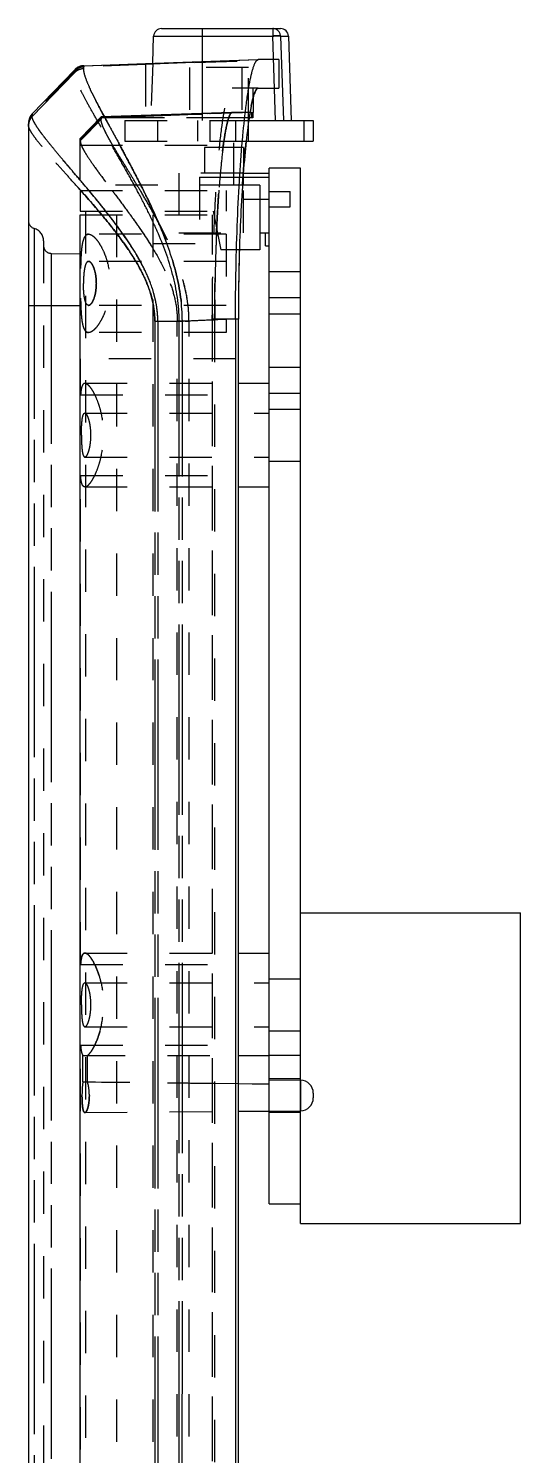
# Model space of a CAD drawing. Header units: millimetres. Extents: x 314 to 590, y -134 to 215.
# Drawn here: x 442.5 to 461.5, y 160.3 to 215.4 of the extents above; entities that cross this region are included whole.
import ezdxf

# ---------------------------------------------------------------- set-up
doc = ezdxf.new("R2010")
doc.units = ezdxf.units.MM
doc.header["$LTSCALE"] = 16.335
doc.linetypes.add('HIDDEN', pattern=[0.2, 0.1, -0.1])
doc.linetypes.add('PHANTOM', pattern=[0.8, 0.45, -0.05, 0.1, -0.05, 0.1, -0.05])
doc.layers.get('0').update_dxf_attribs({"linetype": 'CONTINUOUS'})
doc.layers.add('DEFAULT_2', color=8, linetype='HIDDEN')
doc.layers.add('DEFAULT_3', color=7, linetype='PHANTOM')

msp = doc.modelspace()

# ---------------------------------------------------------------- linework, layer by layer
at = {"color": 7, "linetype": 'Continuous'}
for p, q in [((447.316, 214.096), (447.353, 215.149)), ((447.653, 215.439), (452.257, 215.439)), ((452.556, 215.149), (452.67, 211.889)), ((444.31, 213.85), (442.66, 212.142)), ((444.341, 213.88), (444.31, 213.85)), ((444.407, 213.928), (444.341, 213.88)), ((444.652, 214.003), (444.564, 213.992)), ((444.652, 214.003), (451.393, 214.239)), ((452.192, 214.239), (451.393, 214.239)), ((452.192, 214.239), (452.192, 213.137)), ((442.66, 212.046), (444.301, 213.734)), ((451.191, 212.751), (451.191, 212.202)), ((451.393, 213.137), (452.192, 213.137)), ((442.66, 212.142), (442.66, 212.142)), ((451.078, 212.202), (451.141, 212.202)), ((451.141, 211.989), (451.141, 212.202)), ((451.183, 212.202), (451.183, 211.989)), ((451.183, 212.202), (451.191, 212.202)), ((442.52, 211.795), (442.52, 119.739)), ((451.02, 211.089), (451.02, 211.835)), ((451.028, 211.889), (453.52, 211.889)), ((451.183, 211.989), (451.042, 211.989)), ((453.16, 211.089), (453.16, 211.889)), ((453.52, 211.889), (453.52, 211.089)), ((450.926, 211.089), (453.52, 211.089)), ((451.82, 170.049), (451.82, 210.05)), ((453.02, 210.05), (451.82, 210.05)), ((453.02, 169.29), (453.02, 210.05)), ((451.452, 209.389), (450.783, 209.389)), ((450.804, 209.7), (450.82, 209.7)), ((450.814, 209.85), (451.82, 209.85)), ((450.82, 209.389), (450.82, 209.923)), ((451.452, 209.389), (451.452, 206.889)), ((451.452, 208.85), (451.82, 208.85)), ((451.452, 207.55), (451.67, 207.55)), ((451.67, 207.05), (451.67, 207.55)), ((451.452, 206.889), (450.664, 206.889)), ((451.67, 207.05), (451.82, 207.05)), ((451.82, 205.05), (453.02, 205.05)), ((450.515, 204.214), (450.515, 119.739)), ((450.624, 115.259), (450.624, 204.218)), ((453.02, 202.355), (451.82, 202.355)), ((450.624, 201.739), (451.82, 201.739)), ((450.624, 197.739), (451.82, 197.739)), ((453.02, 181.29), (461.52, 181.29)), ((461.52, 169.29), (461.52, 181.29)), ((450.624, 179.739), (451.82, 179.739)), ((450.624, 175.779), (451.82, 175.779)), ((450.624, 174.7), (451.82, 174.686)), ((453.52, 174.328), (453.52, 174.149)), ((450.624, 173.628), (451.82, 173.639)), ((451.82, 170.049), (453.02, 170.049)), ((453.02, 169.29), (461.52, 169.29))]:
    msp.add_line(p, q, dxfattribs=at)
msp.add_lwpolyline([(444.564, 213.992), (444.481, 213.966), (444.407, 213.928)], dxfattribs=at)
for centre, radius, start, end in [((447.653, 215.139), 0.3, 90, 178), ((452.257, 215.139), 0.3, 2, 90), ((443.02, 211.795), 0.5, 136.0733, 179.9984), ((443.019, 211.697), 0.5, 135.8662, 140.0513), ((453.02, 174.328), 0.5, 0, 89.5), ((453.02, 174.149), 0.5, 270.5, 0)]:
    msp.add_arc(centre, radius, start, end, dxfattribs=at)
for points, knots in [([(450.515, 204.214), (450.515, 204.865), (450.528, 206.142), (450.582, 207.996), (450.669, 209.705), (450.782, 211.203), (450.898, 212.294), (451.002, 213.018), (451.077, 213.439), (451.143, 213.735), (451.198, 213.925), (451.235, 214.034), (451.274, 214.121), (451.315, 214.193), (451.361, 214.237), (451.391, 214.239)], [0, 0, 0, 0, 0.192715, 0.378094, 0.549113, 0.699331, 0.823131, 0.873652, 0.915963, 0.949706, 0.963305, 0.974708, 0.983936, 0.99107, 1, 1, 1, 1]), ([(451.393, 213.137), (451.366, 213.136), (451.325, 213.097), (451.289, 213.033), (451.255, 212.956), (451.221, 212.859), (451.173, 212.69), (451.115, 212.428), (451.049, 212.054), (450.958, 211.411), (450.857, 210.442), (450.758, 209.108), (450.682, 207.587), (450.634, 205.936), (450.624, 204.798), (450.624, 204.218)], [0, 0, 0, 0, 0.00893, 0.016049, 0.025252, 0.036621, 0.050177, 0.083819, 0.126016, 0.176424, 0.30005, 0.450219, 0.621351, 0.806973, 1, 1, 1, 1]), ([(442.52, 211.703), (442.52, 211.76), (442.54, 211.874), (442.599, 211.975), (442.636, 212.019)], [0, 0, 0, 0, 0.49921, 1, 1, 1, 1])]:
    msp.add_open_spline(points, degree=3, knots=knots, dxfattribs=at)
at = {"layer": 'DEFAULT_2', "color": 8, "linetype": 'PHANTOM'}
for p, q in [((447.353, 215.149), (451.953, 215.149)), ((449.239, 211.889), (449.239, 215.439)), ((451.953, 215.439), (451.953, 215.149)), ((452.062, 211.889), (451.953, 215.149)), ((452.252, 215.149), (452.362, 211.889)), ((452.252, 215.149), (452.556, 215.149)), ((442.661, 212.142), (444.291, 213.83)), ((444.31, 213.85), (444.31, 213.85)), ((444.31, 213.85), (444.31, 213.85)), ((444.31, 213.85), (444.31, 213.85)), ((444.31, 213.85), (444.31, 213.811)), ((444.651, 214.003), (447.038, 214.086)), ((444.651, 214.003), (444.652, 213.964)), ((444.652, 214.003), (444.651, 214.003)), ((444.652, 214.003), (444.652, 214.003)), ((447.038, 214.086), (451.361, 214.237)), ((451.361, 214.237), (451.393, 214.239)), ((442.66, 212.142), (442.66, 212.046)), ((442.661, 212.103), (442.661, 212.142)), ((445.328, 212.025), (450.392, 212.202)), ((450.365, 212.201), (445.328, 212.025)), ((450.392, 212.202), (450.365, 212.201)), ((442.66, 212.046), (442.66, 212.043)), ((444.52, 211.189), (445.328, 212.025)), ((444.52, 211.105), (445.325, 211.934)), ((444.654, 211.243), (445.191, 211.796)), ((449.051, 211.889), (449.051, 211.089)), ((451.02, 211.835), (451.02, 211.889)), ((442.738, 207.719), (442.738, 123.758)), ((443.395, 206.758), (443.395, 124.719)), ((453.02, 206.05), (451.82, 206.05)), ((442.52, 204.739), (444.52, 204.739)), ((447.397, 204.14), (447.397, 119.739)), ((447.397, 204.14), (448.338, 204.14)), ((447.513, 204.14), (447.513, 119.739)), ((448.265, 204.14), (448.492, 204.14)), ((448.718, 204.141), (448.266, 204.14)), ((448.461, 204.142), (448.338, 204.14)), ((448.338, 119.739), (448.338, 204.14)), ((448.491, 204.141), (448.416, 204.141)), ((448.46, 119.739), (448.461, 204.142)), ((450.515, 204.214), (448.461, 204.142)), ((448.567, 204.14), (448.718, 204.141)), ((450.624, 204.218), (449.619, 204.218)), ((453.02, 204.414), (451.82, 204.414)), ((453.02, 202.354), (451.82, 202.354)), ((451.82, 201.355), (453.02, 201.355)), ((453.025, 174.828), (453.025, 173.649))]:
    msp.add_line(p, q, dxfattribs=at)
at = {"layer": 'DEFAULT_2', "color": 8, "linetype": 'HIDDEN'}
for p, q in [((444.31, 213.811), (442.661, 212.103)), ((447.039, 214.047), (444.652, 213.964)), ((449.239, 214.135), (447.039, 214.056)), ((447.059, 214.057), (447.039, 214.056)), ((447.039, 214.047), (447.039, 214.056)), ((447.039, 214.056), (447.039, 212.055)), ((447.335, 214.067), (447.059, 214.057)), ((447.316, 214.096), (447.239, 211.889)), ((448.138, 214.097), (447.335, 214.067)), ((449.239, 214.135), (448.138, 214.097)), ((448.739, 213.939), (448.739, 211.089)), ((451.02, 213.939), (448.739, 213.939)), ((448.948, 214.125), (452.192, 214.239)), ((450.756, 213.939), (450.756, 211.089)), ((451.02, 211.889), (451.02, 213.939)), ((451.393, 214.239), (451.391, 214.239)), ((442.66, 212.046), (444.301, 213.734)), ((451.393, 213.137), (450.39, 213.137)), ((451.191, 212.751), (451.191, 213.137)), ((451.141, 212.202), (445.321, 211.993)), ((451.191, 212.202), (445.322, 211.993)), ((450.452, 212.2), (445.328, 212.021)), ((450.452, 212.197), (445.328, 212.019)), ((451.077, 212.198), (448.668, 212.114)), ((450.391, 212.202), (450.392, 212.202)), ((451.078, 212.202), (450.392, 212.202)), ((450.452, 209.389), (450.452, 212.2)), ((442.52, 211.795), (442.52, 211.795)), ((445.328, 212.025), (444.52, 211.189)), ((445.328, 212.021), (444.52, 211.185)), ((445.328, 212.019), (444.52, 211.182)), ((445.328, 211.986), (444.52, 211.15)), ((445.321, 211.998), (445.322, 211.986)), ((445.321, 211.998), (445.321, 211.993)), ((445.321, 211.993), (445.322, 211.987)), ((450.253, 211.989), (445.321, 211.993)), ((445.322, 211.989), (445.321, 211.989)), ((451.042, 211.989), (445.322, 211.993)), ((445.322, 211.987), (445.322, 211.986)), ((445.325, 211.934), (445.326, 211.984)), ((445.327, 212.023), (445.328, 212.025)), ((447.039, 212.046), (445.328, 211.986)), ((445.328, 212.025), (445.328, 212.025)), ((445.328, 212.025), (445.328, 212.025)), ((445.328, 212.025), (445.328, 212.025)), ((445.328, 212.025), (445.328, 212.021)), ((445.328, 212.021), (445.328, 212.025)), ((446.239, 211.889), (446.239, 211.089)), ((446.239, 211.889), (451.028, 211.889)), ((449.239, 212.134), (447.039, 212.055)), ((447.059, 212.056), (447.039, 212.055)), ((447.039, 212.046), (447.039, 212.055)), ((447.039, 212.055), (447.042, 212.055)), ((447.042, 212.055), (448.668, 212.114)), ((447.335, 212.066), (447.059, 212.056)), ((447.52, 211.089), (447.52, 211.889)), ((448.668, 212.114), (449.239, 212.134)), ((449.52, 211.889), (449.52, 211.089)), ((450.52, 211.889), (450.52, 211.089)), ((451.042, 211.994), (451.044, 212.007)), ((444.52, 108.288), (444.52, 211.189)), ((444.52, 211.182), (444.52, 211.15)), ((444.52, 211.15), (444.52, 211.164)), ((446.239, 211.089), (450.926, 211.089)), ((444.52, 210.939), (450.452, 210.939)), ((449.32, 210.85), (449.32, 209.85)), ((450.82, 210.85), (449.32, 210.85)), ((450.82, 210.85), (450.82, 209.923)), ((450.783, 209.389), (444.52, 209.389)), ((448.32, 209.85), (448.32, 207.55)), ((450.814, 209.85), (448.32, 209.85)), ((449.12, 209.7), (449.12, 207.55)), ((449.12, 209.7), (450.804, 209.7)), ((450.82, 209.7), (451.82, 209.7)), ((450.82, 207.55), (450.82, 209.389)), ((444.52, 209.189), (450.152, 209.189)), ((444.532, 208.389), (444.532, 209.189)), ((450.152, 209.189), (450.152, 208.389)), ((450.82, 208.85), (451.452, 208.85)), ((451.82, 209.15), (452.62, 209.15)), ((452.62, 208.55), (452.62, 209.15)), ((444.52, 208.389), (450.152, 208.389)), ((444.72, 208.389), (444.72, 123.089)), ((449.652, 208.389), (449.952, 206.889)), ((451.82, 208.55), (452.62, 208.55)), ((444.52, 208.239), (449.62, 208.239)), ((445.92, 208.239), (445.92, 123.239)), ((447.32, 208.239), (447.32, 115.239)), ((449.62, 115.239), (449.62, 208.239)), ((443.1, 207.239), (443.1, 124.239)), ((450.152, 207.499), (444.839, 207.499)), ((448.32, 207.55), (451.452, 207.55)), ((450.152, 207.499), (450.152, 203.699)), ((451.67, 207.55), (451.82, 207.55)), ((443.395, 206.758), (444.52, 206.739)), ((447.32, 207.139), (449.62, 207.139)), ((450.664, 206.889), (449.952, 206.889)), ((450.152, 206.449), (444.839, 206.449)), ((450.152, 204.749), (444.839, 204.749)), ((448.266, 115.337), (448.265, 204.14)), ((448.266, 115.337), (448.266, 204.14)), ((448.718, 115.336), (448.718, 204.141)), ((449.619, 204.218), (449.619, 115.259)), ((449.709, 204.183), (449.709, 115.294)), ((450.152, 203.699), (444.839, 203.699)), ((444.532, 201.3), (444.532, 202.689)), ((450.52, 202.689), (444.532, 202.689)), ((450.52, 202.689), (450.52, 122.289)), ((453.02, 202.349), (451.82, 202.349)), ((444.698, 201.739), (450.624, 201.739)), ((444.532, 201.3), (450.52, 201.3)), ((444.698, 200.589), (451.82, 200.589)), ((451.82, 200.739), (453.02, 200.739)), ((444.698, 198.889), (451.82, 198.889)), ((451.82, 198.739), (453.02, 198.739)), ((444.532, 179.3), (444.532, 198.177)), ((444.532, 198.177), (450.52, 198.177)), ((444.698, 197.739), (450.624, 197.739)), ((444.698, 179.739), (450.624, 179.739)), ((444.532, 179.3), (450.52, 179.3)), ((444.698, 178.589), (451.82, 178.589)), ((451.82, 178.739), (453.02, 178.739)), ((444.698, 176.889), (451.82, 176.889)), ((451.82, 176.739), (453.02, 176.739)), ((444.532, 157.3), (444.532, 176.177)), ((444.532, 176.177), (450.52, 176.177)), ((444.623, 174.767), (444.623, 175.779)), ((444.623, 175.779), (450.624, 175.779)), ((444.795, 174.765), (444.795, 175.779)), ((453.02, 175.789), (451.82, 175.789)), ((444.623, 174.767), (444.72, 174.766)), ((449.709, 174.71), (450.624, 174.7)), ((451.82, 174.889), (453.02, 174.889)), ((451.82, 174.839), (453.025, 174.828)), ((444.698, 173.576), (450.624, 173.628)), ((451.82, 173.639), (453.025, 173.649)), ((451.82, 173.589), (453.02, 173.589))]:
    msp.add_line(p, q, dxfattribs=at)
at = {"layer": 'DEFAULT_2', "color": 8, "linetype": 'Continuous'}
msp.add_line((444.52, 123.239), (444.52, 208.239), dxfattribs=at)
at = {"layer": 'DEFAULT_2', "color": 8, "linetype": 'HIDDEN'}
for points in [[(444.31, 213.811), (444.368, 213.863), (444.436, 213.906), (444.511, 213.938), (444.59, 213.958), (444.652, 213.964)], [(448.396, 212.105), (448.138, 212.095), (447.335, 212.066)]]:
    msp.add_lwpolyline(points, dxfattribs=at)
at = {"layer": 'DEFAULT_2', "color": 8, "linetype": 'PHANTOM'}
for centre, radius, start, end in [((451.952, 215.139), 0.3, 1.9754, 89.978), ((444.67, 213.503), 0.5, 92.0206, 136.0047), ((444.669, 213.503), 0.499, 129.8116, 135.9943), ((444.672, 213.501), 0.503, 123.6668, 129.818), ((444.669, 213.504), 0.499, 121.4534, 123.6636), ((444.67, 213.503), 0.5, 110.3428, 121.4428), ((444.669, 213.504), 0.499, 103.8793, 110.338), ((444.67, 213.501), 0.502, 101.0522, 103.8774), ((444.67, 213.5), 0.503, 99.3309, 101.0528), ((443.021, 211.794), 0.501, 136.0228, 145.7708), ((443.014, 211.699), 0.494, 135.8314, 179.9615), ((443.023, 211.794), 0.503, 170.2538, 172.6626), ((443.022, 211.794), 0.502, 167.7947, 170.2542), ((443.022, 211.794), 0.502, 145.7649, 148.2782), ((450.42, 176.501), 27.692, 91.4703, 91.6548)]:
    msp.add_arc(centre, radius, start, end, dxfattribs=at)
at = {"layer": 'DEFAULT_2', "color": 8, "linetype": 'HIDDEN'}
for centre, radius, start, end in [((462.779, 210.203), 11.872, 170.2795, 170.9657), ((461.382, 210.439), 10.456, 170.1372, 170.2634), ((459.834, 210.711), 8.884, 168.7526, 170.1573), ((443.02, 211.756), 0.5, 136, 179.9997), ((443.013, 211.702), 0.492, 135.7225, 179.9939), ((447.678, 211.931), 2.353, 178.4682, 178.7126), ((464.166, 209.981), 13.277, 170.962, 171.2236), ((499.953, 205.56), 50.212, 175.8524, 176.7754), ((510.141, 204.964), 60.417, 176.75487, 177.38849), ((442.82, 208.008), 0.3, 180, 254.038), ((442.6, 207.239), 0.5, 0, 74.038), ((519.163, 204.553), 69.448, 177.56606, 178.06457), ((515.817, 204.694), 66.1, 177.37881, 177.5649), ((443.4, 207.058), 0.3, 180, 269), ((527.843, 204.266), 78.133, 178.06887, 179.48777), ((538.153, 204.258), 87.529, 178.27659, 179.4536), ((460.56, 205.278), 16.031, 180.9204, 181.825), ((541.525, 204.218), 90.901, 179.44903, 179.9999), ((533.454, 204.183), 83.744, 179.46578, 179.99994)]:
    msp.add_arc(centre, radius, start, end, dxfattribs=at)
at = {"layer": 'DEFAULT_2', "color": 8, "linetype": 'PHANTOM'}
for points, knots in [([(451.953, 215.149), (451.972, 215.15), (452.009, 215.151), (452.063, 215.152), (452.113, 215.153), (452.158, 215.153), (452.195, 215.153), (452.22, 215.152), (452.236, 215.152), (452.244, 215.151), (452.249, 215.15), (452.252, 215.15), (452.252, 215.149)], [0, 0, 0, 0, 0.189807, 0.373388, 0.543013, 0.692682, 0.817072, 0.911838, 0.946894, 0.973346, 0.991043, 1, 1, 1, 1]), ([(444.641, 213.885), (444.578, 213.882), (444.452, 213.853), (444.345, 213.779), (444.301, 213.734)], [0, 0, 0, 0, 0.500891, 1, 1, 1, 1]), ([(444.301, 213.734), (444.302, 213.75), (444.303, 213.778), (444.304, 213.811), (444.306, 213.83), (444.307, 213.84), (444.308, 213.846), (444.309, 213.849), (444.31, 213.85)], [0, 0, 0, 0, 0.419945, 0.726448, 0.837121, 0.919428, 0.973497, 1, 1, 1, 1]), ([(444.641, 213.885), (444.64, 213.858), (444.645, 213.797), (444.677, 213.648), (444.76, 213.416), (444.904, 213.086), (445.1, 212.689), (445.342, 212.23), (445.622, 211.715), (445.93, 211.146), (446.261, 210.53), (446.612, 209.872), (447.101, 208.92), (447.7, 207.637), (448.284, 205.965), (448.457, 204.756), (448.461, 204.142)], [0, 0, 0, 0, 0.007633, 0.017337, 0.04317, 0.077431, 0.119589, 0.168985, 0.224812, 0.286259, 0.352694, 0.423532, 0.498193, 0.656929, 0.825464, 1, 1, 1, 1]), ([(444.652, 214.003), (444.651, 214.003), (444.65, 213.999), (444.649, 213.994), (444.648, 213.985), (444.646, 213.965), (444.644, 213.931), (444.642, 213.902), (444.641, 213.885)], [0, 0, 0, 0, 0.019342, 0.067476, 0.146058, 0.255349, 0.566237, 1, 1, 1, 1]), ([(448.338, 204.14), (448.337, 204.748), (448.149, 205.946), (447.631, 207.337), (447.14, 208.372), (446.767, 209.1), (446.39, 209.788), (446.02, 210.434), (445.67, 211.039), (445.347, 211.598), (445.05, 212.104), (444.795, 212.556), (444.588, 212.947), (444.433, 213.271), (444.343, 213.5), (444.306, 213.647), (444.3, 213.707), (444.301, 213.734)], [0, 0, 0, 0, 0.173559, 0.341606, 0.422355, 0.500362, 0.575133, 0.646176, 0.712839, 0.774501, 0.83062, 0.880216, 0.922519, 0.956894, 0.982761, 0.992436, 1, 1, 1, 1]), ([(447.396, 204.14), (447.395, 204.417), (447.329, 204.97), (447.052, 205.744), (446.676, 206.452), (446.247, 207.101), (445.795, 207.703), (445.201, 208.431), (444.616, 209.102), (444.056, 209.72), (443.684, 210.131), (443.357, 210.507), (443.074, 210.837), (442.843, 211.121), (442.672, 211.356), (442.571, 211.524), (442.529, 211.634), (442.52, 211.679), (442.52, 211.699)], [0, 0, 0, 0, 0.09077, 0.180262, 0.267746, 0.352793, 0.435008, 0.514025, 0.660377, 0.726469, 0.787174, 0.841911, 0.889586, 0.929645, 0.961563, 0.984932, 0.993443, 1, 1, 1, 1]), ([(447.513, 204.14), (447.511, 204.426), (447.446, 204.997), (447.174, 205.801), (446.802, 206.538), (446.245, 207.425), (445.636, 208.229), (445.031, 208.977), (444.602, 209.486), (444.197, 209.956), (443.828, 210.39), (443.5, 210.785), (443.217, 211.133), (442.986, 211.433), (442.814, 211.681), (442.712, 211.858), (442.669, 211.974), (442.66, 212.022), (442.66, 212.043)], [0, 0, 0, 0, 0.091189, 0.180941, 0.268425, 0.353218, 0.513676, 0.588654, 0.659375, 0.725278, 0.785954, 0.840639, 0.88843, 0.9287, 0.960895, 0.984597, 0.993279, 1, 1, 1, 1])]:
    msp.add_open_spline(points, degree=3, knots=knots, dxfattribs=at)
at = {"layer": 'DEFAULT_2', "color": 8, "linetype": 'HIDDEN'}
for points, knots in [([(449.619, 204.218), (449.619, 204.798), (449.63, 205.936), (449.677, 207.587), (449.753, 209.108), (449.852, 210.442), (449.954, 211.411), (450.046, 212.054), (450.111, 212.428), (450.169, 212.69), (450.218, 212.859), (450.252, 212.956), (450.286, 213.033), (450.322, 213.097), (450.363, 213.136), (450.39, 213.137)], [0, 0, 0, 0, 0.193019, 0.378631, 0.549755, 0.69992, 0.823542, 0.87395, 0.916149, 0.949795, 0.963353, 0.974725, 0.983931, 0.991055, 1, 1, 1, 1]), ([(451.121, 212.444), (451.126, 212.472), (451.147, 212.576), (451.171, 212.678), (451.191, 212.752)], [0, 0, 0, 0, 0.275096, 1, 1, 1, 1]), ([(451.191, 212.752), (451.197, 212.772), (451.216, 212.842), (451.238, 212.911), (451.257, 212.959)], [0, 0, 0, 0, 0.281963, 1, 1, 1, 1]), ([(451.257, 212.959), (451.263, 212.973), (451.282, 213.019), (451.304, 213.063), (451.325, 213.091)], [0, 0, 0, 0, 0.298456, 1, 1, 1, 1]), ([(451.325, 213.091), (451.331, 213.098), (451.348, 213.119), (451.374, 213.137), (451.393, 213.137)], [0, 0, 0, 0, 0.314082, 1, 1, 1, 1]), ([(449.709, 204.183), (449.709, 204.704), (449.719, 205.725), (449.761, 207.208), (449.827, 208.575), (449.914, 209.775), (450.015, 210.76), (450.113, 211.43), (450.194, 211.799), (450.237, 211.952), (450.267, 212.039), (450.297, 212.108), (450.33, 212.166), (450.367, 212.201), (450.391, 212.202)], [0, 0, 0, 0, 0.192769, 0.378197, 0.549255, 0.699491, 0.82328, 0.91606, 0.949776, 0.963359, 0.974748, 0.983962, 0.991082, 1, 1, 1, 1]), ([(450.333, 212.164), (450.317, 212.144), (450.287, 212.089), (450.265, 212.031), (450.253, 211.997)], [0, 0, 0, 0, 0.420026, 1, 1, 1, 1]), ([(450.365, 212.194), (450.364, 212.193), (450.357, 212.189), (450.351, 212.184), (450.346, 212.179)], [0, 0, 0, 0, 0.232071, 1, 1, 1, 1]), ([(450.391, 212.202), (450.384, 212.202), (450.375, 212.2), (450.367, 212.195), (450.365, 212.194)], [0, 0, 0, 0, 0.731104, 1, 1, 1, 1]), ([(445.321, 211.999), (445.321, 212.001), (445.326, 212.002), (445.328, 212.008), (445.326, 212.013), (445.328, 212.017), (445.328, 212.019)], [0, 0, 0, 0, 0.28179, 0.512448, 0.741688, 1, 1, 1, 1]), ([(445.34, 211.807), (445.337, 211.819), (445.327, 211.86), (445.322, 211.904), (445.325, 211.934)], [0, 0, 0, 0, 0.293282, 1, 1, 1, 1]), ([(448.718, 204.141), (448.718, 204.389), (448.682, 204.884), (448.531, 205.607), (448.31, 206.298), (448.042, 206.955), (447.742, 207.577), (447.428, 208.165), (447.111, 208.722), (446.801, 209.246), (446.501, 209.736), (446.225, 210.19), (445.969, 210.602), (445.746, 210.97), (445.566, 211.289), (445.433, 211.555), (445.355, 211.743), (445.326, 211.863), (445.323, 211.913), (445.325, 211.934)], [0, 0, 0, 0, 0.086608, 0.172444, 0.256887, 0.339458, 0.419782, 0.497479, 0.572094, 0.643142, 0.710055, 0.772149, 0.828815, 0.879101, 0.922043, 0.956838, 0.982853, 0.992489, 1, 1, 1, 1]), ([(445.328, 212.025), (445.327, 212.025), (445.327, 212.022), (445.327, 212.018), (445.326, 212.01), (445.326, 211.995), (445.325, 211.97), (445.325, 211.947), (445.325, 211.934)], [0, 0, 0, 0, 0.019905, 0.069713, 0.149611, 0.259611, 0.569828, 1, 1, 1, 1]), ([(445.326, 211.994), (445.326, 211.998), (445.326, 212.007), (445.326, 212.017), (445.327, 212.023)], [0, 0, 0, 0, 0.359128, 1, 1, 1, 1]), ([(445.766, 210.94), (445.713, 211.029), (445.617, 211.197), (445.493, 211.433), (445.4, 211.631), (445.355, 211.752), (445.34, 211.807)], [0, 0, 0, 0, 0.322557, 0.598808, 0.825443, 1, 1, 1, 1]), ([(450.253, 211.997), (450.233, 211.938), (450.194, 211.799), (450.118, 211.448), (450.074, 211.156), (450.045, 210.944)], [0, 0, 0, 0, 0.176333, 0.402572, 1, 1, 1, 1]), ([(450.782, 209.394), (450.814, 209.881), (450.884, 210.75), (450.984, 211.616), (451.042, 211.994)], [0, 0, 0, 0, 0.560594, 1, 1, 1, 1]), ([(444.52, 211.089), (444.52, 211.069), (444.527, 211.022), (444.563, 210.912), (444.646, 210.744), (444.789, 210.509), (444.979, 210.23), (445.209, 209.907), (445.579, 209.405), (445.992, 208.865), (446.425, 208.279), (446.897, 207.621), (447.358, 206.914), (447.771, 206.146), (448.038, 205.517), (448.221, 204.844), (448.266, 204.375), (448.266, 204.14)], [0, 0, 0, 0, 0.007645, 0.017374, 0.043328, 0.07773, 0.12012, 0.169853, 0.22591, 0.353728, 0.424354, 0.49867, 0.656732, 0.739693, 0.824882, 0.911905, 1, 1, 1, 1]), ([(444.52, 211.089), (444.52, 211.085), (444.521, 211.065), (444.524, 211.046), (444.527, 211.031)], [0, 0, 0, 0, 0.22726, 1, 1, 1, 1]), ([(444.527, 211.031), (444.529, 211.024), (444.536, 210.993), (444.547, 210.963), (444.556, 210.94)], [0, 0, 0, 0, 0.225571, 1, 1, 1, 1]), ([(444.556, 210.94), (444.558, 210.934), (444.566, 210.912), (444.576, 210.891), (444.583, 210.874)], [0, 0, 0, 0, 0.237421, 1, 1, 1, 1]), ([(444.583, 210.874), (444.632, 210.77), (444.77, 210.536), (445.03, 210.154), (445.363, 209.694), (445.612, 209.366), (445.745, 209.19)], [0, 0, 0, 0, 0.168381, 0.396442, 0.676955, 1, 1, 1, 1]), ([(446.833, 209.19), (446.733, 209.355), (446.539, 209.673), (446.26, 210.131), (446.002, 210.548), (445.841, 210.813), (445.766, 210.94)], [0, 0, 0, 0, 0.282492, 0.545163, 0.785547, 1, 1, 1, 1]), ([(450.045, 210.944), (450.01, 210.679), (449.945, 210.096), (449.896, 209.51), (449.873, 209.191)], [0, 0, 0, 0, 0.454971, 1, 1, 1, 1]), ([(445.745, 209.19), (445.793, 209.126), (445.993, 208.861), (446.193, 208.594), (446.342, 208.39)], [0, 0, 0, 0, 0.238616, 1, 1, 1, 1]), ([(447.3, 208.389), (447.261, 208.458), (447.108, 208.727), (446.951, 208.993), (446.833, 209.19)], [0, 0, 0, 0, 0.256864, 1, 1, 1, 1]), ([(446.342, 208.39), (446.394, 208.319), (446.608, 208.026), (446.817, 207.729), (446.97, 207.5)], [0, 0, 0, 0, 0.242192, 1, 1, 1, 1]), ([(447.776, 207.5), (447.737, 207.577), (447.584, 207.876), (447.423, 208.171), (447.3, 208.389)], [0, 0, 0, 0, 0.255244, 1, 1, 1, 1]), ([(444.839, 207.499), (444.812, 207.499), (444.752, 207.481), (444.684, 207.402), (444.633, 207.285), (444.595, 207.128), (444.567, 206.934), (444.549, 206.705), (444.538, 206.449), (444.533, 206.27), (444.532, 206.176)], [0, 0, 0, 0, 0.057398, 0.123851, 0.211175, 0.323816, 0.461813, 0.62306, 0.804138, 1, 1, 1, 1]), ([(444.719, 207.441), (444.735, 207.459), (444.771, 207.488), (444.818, 207.499), (444.839, 207.499)], [0, 0, 0, 0, 0.519364, 1, 1, 1, 1]), ([(444.839, 207.499), (444.88, 207.499), (444.946, 207.473), (445.024, 207.417), (445.118, 207.329), (445.236, 207.177), (445.368, 206.949), (445.49, 206.668), (445.627, 206.219), (445.702, 205.599), (445.627, 204.978), (445.49, 204.529), (445.368, 204.248), (445.236, 204.02), (445.118, 203.868), (445.024, 203.78), (444.946, 203.724), (444.88, 203.699), (444.839, 203.699)], [0, 0, 0, 0, 0.028091, 0.045908, 0.066565, 0.11644, 0.177207, 0.247723, 0.326546, 0.5, 0.673454, 0.752277, 0.822793, 0.88356, 0.933435, 0.954092, 0.971909, 1, 1, 1, 1]), ([(446.97, 207.5), (447.13, 207.26), (447.445, 206.762), (447.866, 205.966), (448.13, 205.237), (448.246, 204.618), (448.266, 204.299), (448.266, 204.14)], [0, 0, 0, 0, 0.236785, 0.483656, 0.738931, 0.869073, 1, 1, 1, 1]), ([(448.718, 204.141), (448.718, 204.443), (448.664, 205.043), (448.448, 205.91), (448.145, 206.728), (447.902, 207.248), (447.776, 207.5)], [0, 0, 0, 0, 0.257262, 0.511263, 0.759451, 1, 1, 1, 1]), ([(444.532, 206.176), (444.532, 206.219), (444.536, 206.382), (444.541, 206.545), (444.548, 206.665)], [0, 0, 0, 0, 0.261839, 1, 1, 1, 1]), ([(444.839, 206.449), (444.823, 206.449), (444.787, 206.434), (444.747, 206.381), (444.714, 206.303), (444.687, 206.198), (444.667, 206.07), (444.652, 205.924), (444.643, 205.765), (444.642, 205.655), (444.642, 205.599)], [0, 0, 0, 0, 0.052582, 0.120412, 0.21286, 0.331759, 0.474934, 0.63813, 0.815623, 1, 1, 1, 1]), ([(445.139, 205.599), (445.139, 205.71), (445.122, 205.917), (445.063, 206.154), (444.996, 206.305), (444.94, 206.394), (444.879, 206.449), (444.839, 206.449)], [0, 0, 0, 0, 0.354652, 0.656824, 0.777352, 0.874279, 1, 1, 1, 1]), ([(444.839, 206.449), (444.879, 206.449), (444.94, 206.394), (444.996, 206.305), (445.063, 206.155), (445.122, 205.917), (445.139, 205.71), (445.139, 205.599)], [0, 0, 0, 0, 0.125697, 0.222603, 0.343104, 0.645299, 1, 1, 1, 1]), ([(444.839, 204.749), (444.823, 204.749), (444.787, 204.763), (444.747, 204.816), (444.714, 204.895), (444.687, 204.999), (444.667, 205.127), (444.652, 205.273), (444.643, 205.433), (444.642, 205.543), (444.642, 205.599)], [0, 0, 0, 0, 0.052582, 0.120412, 0.21286, 0.331759, 0.474934, 0.63813, 0.815623, 1, 1, 1, 1]), ([(444.839, 204.749), (444.879, 204.749), (444.94, 204.803), (444.996, 204.892), (445.063, 205.043), (445.122, 205.28), (445.139, 205.487), (445.139, 205.599)], [0, 0, 0, 0, 0.125697, 0.222603, 0.343104, 0.645299, 1, 1, 1, 1]), ([(445.139, 205.599), (445.139, 205.487), (445.122, 205.28), (445.063, 205.043), (444.996, 204.892), (444.94, 204.803), (444.879, 204.749), (444.839, 204.749)], [0, 0, 0, 0, 0.354652, 0.656824, 0.777352, 0.874279, 1, 1, 1, 1]), ([(444.532, 205.021), (444.533, 204.927), (444.538, 204.748), (444.549, 204.492), (444.567, 204.263), (444.595, 204.069), (444.633, 203.912), (444.684, 203.795), (444.752, 203.716), (444.812, 203.699), (444.839, 203.699)], [0, 0, 0, 0, 0.195862, 0.37694, 0.538187, 0.676184, 0.788825, 0.87615, 0.942603, 1, 1, 1, 1]), ([(444.548, 204.532), (444.547, 204.551), (444.543, 204.63), (444.54, 204.708), (444.538, 204.768)], [0, 0, 0, 0, 0.242128, 1, 1, 1, 1]), ([(444.839, 203.699), (444.818, 203.699), (444.771, 203.709), (444.735, 203.738), (444.719, 203.756)], [0, 0, 0, 0, 0.480636, 1, 1, 1, 1]), ([(444.698, 201.739), (444.687, 201.739), (444.662, 201.734), (444.631, 201.71), (444.605, 201.674), (444.573, 201.6), (444.546, 201.473), (444.536, 201.363), (444.532, 201.3)], [0, 0, 0, 0, 0.069055, 0.142276, 0.229532, 0.336759, 0.621026, 1, 1, 1, 1]), ([(444.698, 201.739), (444.732, 201.739), (444.787, 201.708), (444.85, 201.65), (444.93, 201.555), (445.032, 201.393), (445.147, 201.151), (445.254, 200.855), (445.376, 200.383), (445.415, 200.001), (445.415, 199.739)], [0, 0, 0, 0, 0.046062, 0.078298, 0.117294, 0.215158, 0.337655, 0.481668, 0.643436, 1, 1, 1, 1]), ([(444.563, 199.739), (444.563, 199.848), (444.566, 200.006), (444.578, 200.207), (444.591, 200.335), (444.606, 200.427), (444.622, 200.488), (444.64, 200.54), (444.669, 200.589), (444.698, 200.589)], [0, 0, 0, 0, 0.371433, 0.539065, 0.685967, 0.807158, 0.856966, 0.899343, 1, 1, 1, 1]), ([(444.93, 199.739), (444.93, 199.849), (444.92, 200.009), (444.886, 200.21), (444.854, 200.337), (444.818, 200.441), (444.78, 200.519), (444.744, 200.57), (444.712, 200.589), (444.698, 200.589)], [0, 0, 0, 0, 0.362969, 0.527081, 0.671877, 0.793223, 0.888123, 0.955607, 1, 1, 1, 1]), ([(444.698, 200.589), (444.704, 200.589), (444.711, 200.587), (444.718, 200.584), (444.72, 200.583)], [0, 0, 0, 0, 0.730874, 1, 1, 1, 1]), ([(444.563, 199.739), (444.563, 199.629), (444.566, 199.471), (444.578, 199.27), (444.591, 199.142), (444.606, 199.05), (444.622, 198.989), (444.64, 198.937), (444.669, 198.889), (444.698, 198.889)], [0, 0, 0, 0, 0.371433, 0.539065, 0.685967, 0.807158, 0.856966, 0.899343, 1, 1, 1, 1]), ([(444.698, 198.889), (444.712, 198.889), (444.744, 198.907), (444.78, 198.958), (444.818, 199.036), (444.854, 199.14), (444.886, 199.267), (444.92, 199.468), (444.93, 199.628), (444.93, 199.739)], [0, 0, 0, 0, 0.044403, 0.111897, 0.206818, 0.328194, 0.473009, 0.637093, 1, 1, 1, 1]), ([(444.698, 197.739), (444.732, 197.739), (444.787, 197.769), (444.85, 197.827), (444.93, 197.922), (445.032, 198.084), (445.147, 198.326), (445.254, 198.622), (445.376, 199.094), (445.415, 199.477), (445.415, 199.739)], [0, 0, 0, 0, 0.046062, 0.078298, 0.117294, 0.215159, 0.337655, 0.481668, 0.643436, 1, 1, 1, 1]), ([(444.72, 198.894), (444.718, 198.893), (444.711, 198.89), (444.704, 198.889), (444.698, 198.889)], [0, 0, 0, 0, 0.269114, 1, 1, 1, 1]), ([(444.698, 197.739), (444.687, 197.739), (444.662, 197.743), (444.631, 197.767), (444.605, 197.804), (444.573, 197.877), (444.546, 198.004), (444.536, 198.114), (444.532, 198.177)], [0, 0, 0, 0, 0.069054, 0.142276, 0.229533, 0.336761, 0.621026, 1, 1, 1, 1]), ([(444.698, 179.739), (444.687, 179.739), (444.662, 179.734), (444.631, 179.71), (444.605, 179.674), (444.573, 179.6), (444.546, 179.473), (444.536, 179.363), (444.532, 179.3)], [0, 0, 0, 0, 0.069052, 0.142274, 0.229525, 0.336747, 0.620997, 1, 1, 1, 1]), ([(444.532, 179.3), (444.536, 179.363), (444.546, 179.473), (444.573, 179.6), (444.605, 179.674), (444.631, 179.71), (444.662, 179.734), (444.687, 179.739), (444.698, 179.739)], [0, 0, 0, 0, 0.379002, 0.663253, 0.770475, 0.857727, 0.930948, 1, 1, 1, 1]), ([(444.698, 179.739), (444.729, 179.738), (444.78, 179.713), (444.839, 179.661), (444.913, 179.578), (445.008, 179.435), (445.117, 179.22), (445.22, 178.956), (445.345, 178.531), (445.433, 177.937), (445.402, 177.218), (445.272, 176.658), (445.127, 176.28), (445.018, 176.06), (444.911, 175.895), (444.833, 175.808), (444.795, 175.779)], [0, 0, 0, 0, 0.021766, 0.036718, 0.054685, 0.099603, 0.155813, 0.22206, 0.296857, 0.464297, 0.638177, 0.795623, 0.862749, 0.919965, 0.96602, 1, 1, 1, 1]), ([(444.795, 175.779), (444.833, 175.808), (444.911, 175.895), (445.018, 176.06), (445.127, 176.28), (445.272, 176.658), (445.402, 177.218), (445.433, 177.937), (445.345, 178.531), (445.22, 178.956), (445.117, 179.22), (445.008, 179.435), (444.913, 179.578), (444.839, 179.661), (444.78, 179.713), (444.729, 179.738), (444.698, 179.739)], [0, 0, 0, 0, 0.033981, 0.080035, 0.137251, 0.204376, 0.361824, 0.535706, 0.703144, 0.77794, 0.844187, 0.900398, 0.945315, 0.963282, 0.978234, 1, 1, 1, 1]), ([(444.563, 177.739), (444.563, 177.848), (444.566, 178.006), (444.578, 178.207), (444.591, 178.335), (444.606, 178.427), (444.622, 178.488), (444.64, 178.54), (444.669, 178.589), (444.698, 178.589)], [0, 0, 0, 0, 0.371433, 0.539065, 0.685967, 0.807158, 0.856966, 0.899343, 1, 1, 1, 1]), ([(444.93, 177.739), (444.93, 177.849), (444.92, 178.009), (444.886, 178.21), (444.854, 178.337), (444.818, 178.441), (444.78, 178.519), (444.744, 178.57), (444.712, 178.589), (444.698, 178.589)], [0, 0, 0, 0, 0.362969, 0.527081, 0.671877, 0.793223, 0.888123, 0.955607, 1, 1, 1, 1]), ([(444.698, 178.589), (444.704, 178.589), (444.711, 178.587), (444.718, 178.584), (444.72, 178.583)], [0, 0, 0, 0, 0.730874, 1, 1, 1, 1]), ([(444.563, 177.739), (444.563, 177.629), (444.566, 177.471), (444.578, 177.27), (444.591, 177.142), (444.606, 177.05), (444.622, 176.989), (444.64, 176.937), (444.669, 176.889), (444.698, 176.889)], [0, 0, 0, 0, 0.371433, 0.539065, 0.685967, 0.807158, 0.856966, 0.899343, 1, 1, 1, 1]), ([(444.698, 176.889), (444.712, 176.889), (444.744, 176.907), (444.78, 176.958), (444.818, 177.036), (444.854, 177.14), (444.886, 177.267), (444.92, 177.468), (444.93, 177.628), (444.93, 177.739)], [0, 0, 0, 0, 0.044403, 0.111897, 0.206818, 0.328194, 0.473009, 0.637093, 1, 1, 1, 1]), ([(444.72, 176.894), (444.718, 176.893), (444.711, 176.89), (444.704, 176.889), (444.698, 176.889)], [0, 0, 0, 0, 0.269114, 1, 1, 1, 1]), ([(444.532, 176.177), (444.537, 176.093), (444.548, 175.979), (444.584, 175.846), (444.609, 175.797), (444.623, 175.779)], [0, 0, 0, 0, 0.611316, 0.832217, 1, 1, 1, 1]), ([(444.623, 174.767), (444.607, 174.691), (444.59, 174.514), (444.585, 174.337), (444.585, 174.239)], [0, 0, 0, 0, 0.442149, 1, 1, 1, 1]), ([(444.869, 174.239), (444.869, 174.337), (444.857, 174.515), (444.821, 174.691), (444.795, 174.765)], [0, 0, 0, 0, 0.555342, 1, 1, 1, 1]), ([(444.698, 173.576), (444.675, 173.576), (444.645, 173.626), (444.626, 173.691), (444.61, 173.774), (444.599, 173.873), (444.588, 174.03), (444.585, 174.153), (444.585, 174.239)], [0, 0, 0, 0, 0.101306, 0.193594, 0.314778, 0.46153, 0.628978, 1, 1, 1, 1]), ([(444.585, 174.239), (444.585, 174.153), (444.588, 174.03), (444.599, 173.873), (444.61, 173.774), (444.626, 173.691), (444.645, 173.626), (444.675, 173.576), (444.698, 173.576)], [0, 0, 0, 0, 0.371022, 0.538473, 0.685225, 0.806408, 0.898694, 1, 1, 1, 1]), ([(444.869, 174.239), (444.869, 174.153), (444.862, 174.028), (444.838, 173.872), (444.815, 173.773), (444.789, 173.692), (444.761, 173.631), (444.733, 173.591), (444.709, 173.577), (444.698, 173.576)], [0, 0, 0, 0, 0.363548, 0.527928, 0.672864, 0.794131, 0.888725, 0.955841, 1, 1, 1, 1]), ([(444.698, 173.576), (444.709, 173.577), (444.733, 173.591), (444.761, 173.631), (444.789, 173.692), (444.815, 173.773), (444.838, 173.872), (444.862, 174.028), (444.869, 174.153), (444.869, 174.239)], [0, 0, 0, 0, 0.044159, 0.111275, 0.20587, 0.327139, 0.472074, 0.636453, 1, 1, 1, 1])]:
    msp.add_open_spline(points, degree=3, knots=knots, dxfattribs=at)
for points in [[(450.346, 212.179), (450.342, 212.175), (450.337, 212.169), (450.333, 212.164)], [(444.623, 174.767), (447.022, 174.741), (449.421, 174.714), (451.82, 174.686)], [(444.72, 174.766), (446.383, 174.748), (448.046, 174.729), (449.709, 174.71)], [(444.795, 174.765), (446.433, 174.747), (448.071, 174.729), (449.709, 174.71)]]:
    msp.add_open_spline(points, degree=3, dxfattribs=at)
at = {"layer": 'DEFAULT_2', "color": 8, "linetype": 'PHANTOM'}
for points in [[(449.709, 204.183), (449.379, 204.175), (449.048, 204.158), (448.718, 204.141)], [(449.62, 204.181), (449.319, 204.172), (449.019, 204.156), (448.718, 204.141)]]:
    msp.add_open_spline(points, degree=3, dxfattribs=at)
at = {"layer": 'DEFAULT_3', "color": 7, "linetype": 'PHANTOM'}
for p, q in [((442.66, 212.043), (442.66, 212.046)), ((442.66, 212.046), (442.66, 212.046)), ((448.461, 204.142), (448.338, 204.14))]:
    msp.add_line(p, q, dxfattribs=at)
for centre, radius, start, end in [((448.335, 213.594), 4.037, 177.5111, 178.0239), ((403.654, 172.765), 54.753, 41.7139, 41.8565)]:
    msp.add_arc(centre, radius, start, end, dxfattribs=at)
for points, knots in [([(452.252, 215.149), (452.252, 215.15), (452.249, 215.15), (452.244, 215.151), (452.236, 215.152), (452.22, 215.152), (452.195, 215.153), (452.158, 215.153), (452.113, 215.153), (452.063, 215.152), (452.009, 215.151), (451.972, 215.15), (451.953, 215.149)], [0, 0, 0, 0, 0.008952, 0.026648, 0.0531, 0.088157, 0.182922, 0.307311, 0.456981, 0.626608, 0.81019, 1, 1, 1, 1]), ([(444.641, 213.885), (444.578, 213.882), (444.452, 213.853), (444.345, 213.779), (444.301, 213.734)], [0, 0, 0, 0, 0.500867, 1, 1, 1, 1]), ([(444.31, 213.85), (444.308, 213.848), (444.308, 213.84), (444.305, 213.825), (444.304, 213.8), (444.303, 213.781), (444.302, 213.77)], [0, 0, 0, 0, 0.083965, 0.278007, 0.583338, 1, 1, 1, 1]), ([(448.461, 204.142), (448.457, 204.756), (448.284, 205.965), (447.791, 207.377), (447.328, 208.432), (446.971, 209.172), (446.614, 209.872), (446.261, 210.53), (445.929, 211.145), (445.623, 211.715), (445.34, 212.229), (445.1, 212.689), (444.905, 213.086), (444.76, 213.416), (444.677, 213.648), (444.645, 213.796), (444.64, 213.858), (444.641, 213.885)], [0, 0, 0, 0, 0.17449, 0.34301, 0.423823, 0.501761, 0.576403, 0.647255, 0.71367, 0.775141, 0.831017, 0.880369, 0.922522, 0.956807, 0.982656, 0.992363, 1, 1, 1, 1]), ([(444.641, 213.885), (444.643, 213.911), (444.644, 213.945), (444.648, 213.983), (444.649, 213.996), (444.65, 214)], [0, 0, 0, 0, 0.681563, 0.886104, 1, 1, 1, 1]), ([(444.65, 214), (444.65, 214.001), (444.651, 214.001), (444.652, 214.003), (444.652, 214.003)], [0, 0, 0, 0, 0.675814, 1, 1, 1, 1]), ([(442.52, 211.699), (442.52, 211.715), (442.523, 211.778), (442.538, 211.84), (442.556, 211.884)], [0, 0, 0, 0, 0.246594, 1, 1, 1, 1]), ([(442.556, 211.884), (442.562, 211.899), (442.589, 211.957), (442.627, 212.009), (442.66, 212.043)], [0, 0, 0, 0, 0.252945, 1, 1, 1, 1]), ([(444.712, 209.354), (444.571, 209.522), (444.298, 209.842), (443.905, 210.299), (443.556, 210.716), (443.256, 211.085), (443.008, 211.401), (442.825, 211.664), (442.716, 211.85), (442.67, 211.971), (442.66, 212.021), (442.66, 212.043)], [0, 0, 0, 0, 0.193401, 0.371213, 0.532018, 0.672811, 0.791197, 0.885909, 0.955396, 0.980643, 1, 1, 1, 1]), ([(444.526, 209.198), (444.819, 208.869), (445.264, 208.357), (445.846, 207.638), (446.286, 207.045), (446.703, 206.406), (447.066, 205.71), (447.332, 204.951), (447.395, 204.411), (447.396, 204.14)], [0, 0, 0, 0, 0.222822, 0.342665, 0.467162, 0.59578, 0.727955, 0.863049, 1, 1, 1, 1]), ([(447.513, 204.14), (447.515, 204.416), (447.448, 204.967), (447.196, 205.745), (446.844, 206.462), (446.312, 207.326), (445.598, 208.288), (445.001, 209.011), (444.712, 209.354)], [0, 0, 0, 0, 0.13753, 0.273011, 0.405184, 0.533539, 0.777204, 1, 1, 1, 1])]:
    msp.add_open_spline(points, degree=3, knots=knots, dxfattribs=at)

doc.saveas('drawing.dxf')
